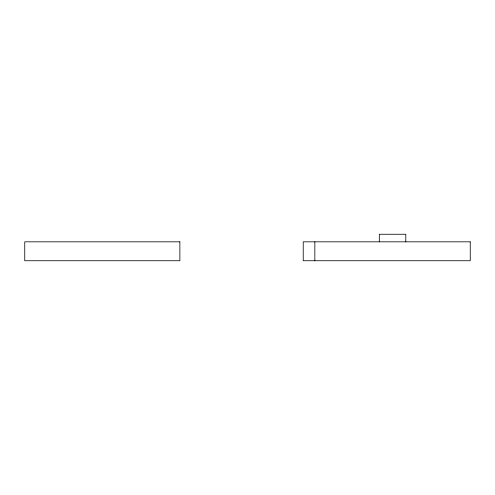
<?xml version="1.0" encoding="UTF-8"?>
<svg xmlns="http://www.w3.org/2000/svg" width="495" height="495" viewBox="0 0 495 495"><rect width="100%" height="100%" fill="white"/><g stroke="black" fill="none" stroke-linecap="round" stroke-linejoin="round"><path stroke-width="0.74" d="M405.789 241.826L405.789 234.259L379.306 234.259L379.306 241.826M314.845 241.826L314.845 260.741M179.871 241.826L24.75 241.826L24.75 260.741L179.871 260.741L179.871 241.826M470.25 241.826L303.225 241.826L303.225 260.741L470.25 260.741L470.25 241.826"/></g></svg>
